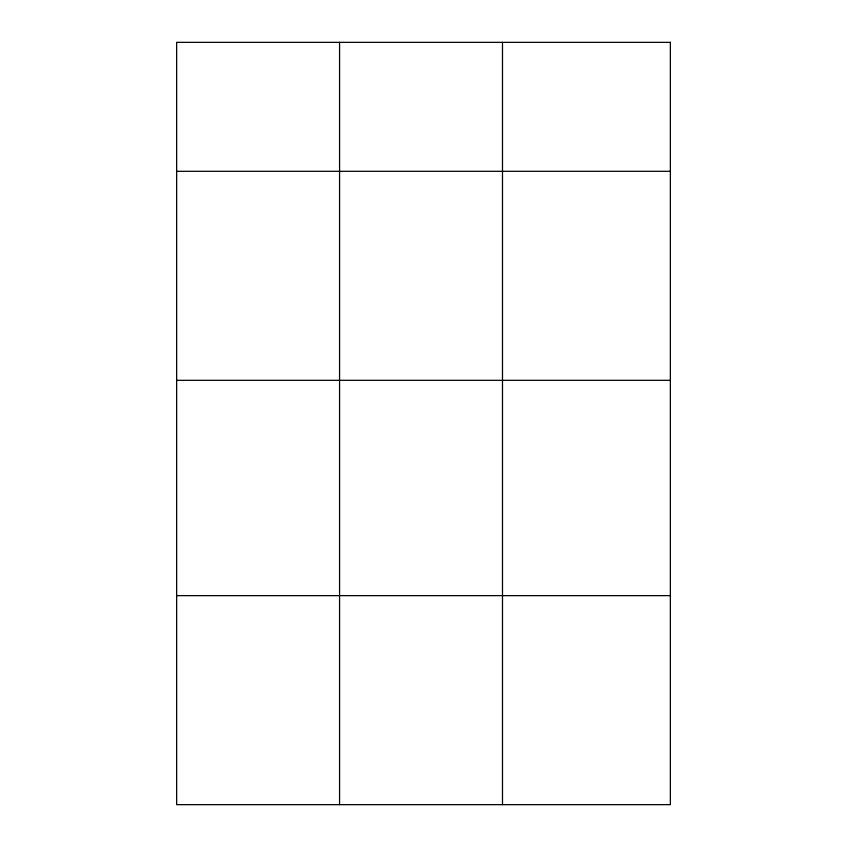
<?xml version="1.0" encoding="UTF-8"?>
<svg xmlns="http://www.w3.org/2000/svg" width="847" height="847" viewBox="0 0 847 847"><rect width="100%" height="100%" fill="white"/><g stroke="black" fill="none" stroke-linecap="round" stroke-linejoin="round"><path stroke-width="1.27" d="M176.652 171.306L670.348 171.306M176.652 380.314L670.348 380.314M176.652 595.642L670.348 595.642M502.493 42.35L502.493 804.65M339.573 42.35L339.573 804.65M670.348 42.35L176.652 42.35L176.652 804.65L670.348 804.65L670.348 42.35"/></g></svg>
